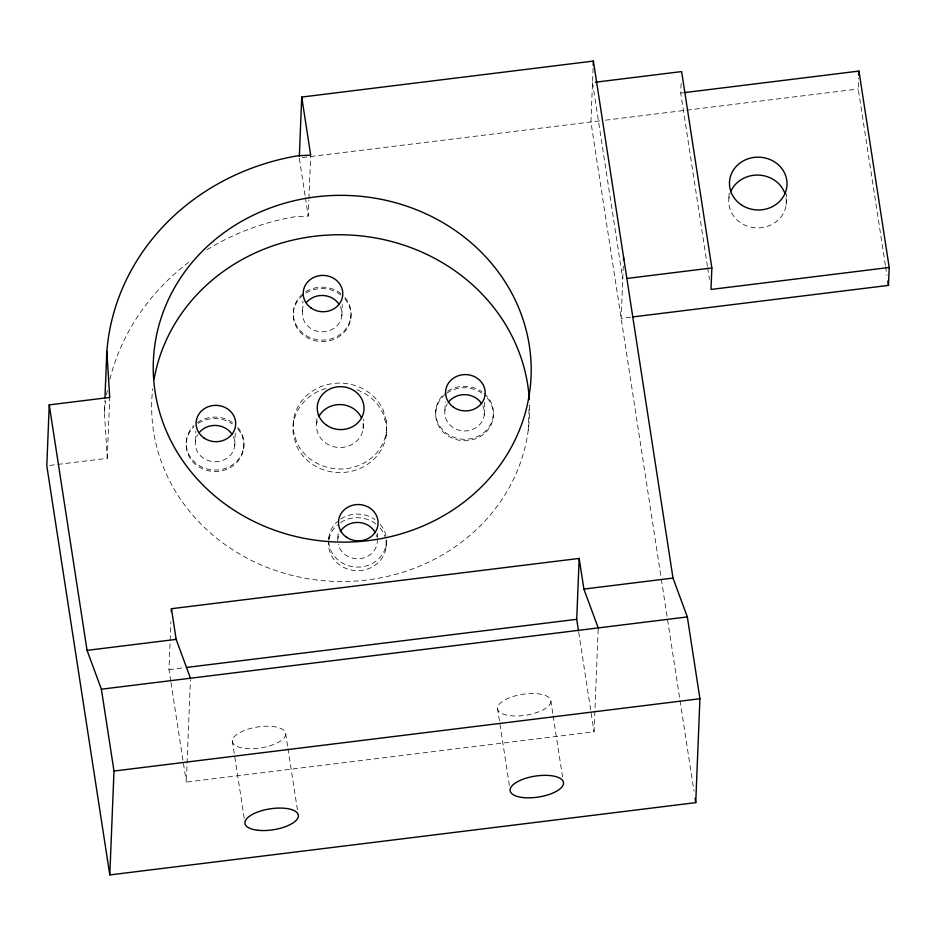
<?xml version="1.0" encoding="UTF-8"?>
<svg xmlns="http://www.w3.org/2000/svg" width="936" height="936" viewBox="0 0 936 936"><rect width="100%" height="100%" fill="white"/><g stroke="black" fill="none" stroke-linecap="round" stroke-linejoin="round"><path stroke-width="0.7" stroke-dasharray="4.68 3.51" d="M49.678 465.414L107.277 458.312L104.376 412.32L104.844 400.725M107.277 458.312L109.734 397.414M170.761 681.151L168.983 669.614L170.914 621.773M186.369 441.628L186.416 440.201M195.437 441.265L195.835 431.239M598.162 629.355L594.044 731.8L186.311 782.098L190.429 679.665M234.737 445.91L235.252 433.017M243.688 448.402L243.746 446.975M293.471 311.676L293.518 310.249M293.413 423.481L293.553 419.901M302.539 311.314L302.936 301.275M206.985 249.76A236.047 216.52 2.3 0 1 295.483 216.649L308.225 216.052L308.868 200.105M308.927 198.654L310.623 156.604M316.684 423.306L317.023 415.034M328.793 539.604L328.899 537.217M341.839 315.959L342.295 304.493M337.908 538.282L338.13 532.771M350.789 318.451L350.848 317.023M363.145 428.793L363.531 419.152M377.372 538.797L377.208 542.927A19.796 18.158 2.3 0 1 358.394 558.757A19.796 18.158 2.3 0 1 338.177 544.19M377.43 537.416L377.594 533.286M386.123 435.778L386.275 432.186M386.077 547.583L386.217 544.003M435.848 410.845L435.907 409.418M444.916 410.483L445.267 401.883M484.228 415.128L484.743 402.234M493.178 417.631L493.237 416.192M528.22 430.314L529.226 405.499M593.096 68.234L590.932 121.972L661.12 577.793M623.271 266.07L621.176 318.369L631.285 317.117M707.44 266.351L680.753 93.062L681.151 83.035M728.933 198.104L729.156 192.594M786.111 204.855L786.556 193.834M885.362 265.169L858.242 88.99L858.675 77.969M680.753 93.062L683.654 92.711M599.602 120.896L299.286 157.95L305.171 196.209M605.381 120.194L858.242 88.99M168.983 669.614L184.942 667.649M885.585 266.608L886.918 275.278M707.663 267.801L709.441 279.349M592.511 82.567L622.756 278.963M661.342 579.232L693.974 791.107M578.717 632.291L594.044 731.8M550.93 701.473A27.004 10.588 -8.8 0 1 510.459 715.724A27.004 10.588 -8.8 0 1 511.208 697.109A27.004 10.588 -8.8 0 1 550.93 701.473L552.919 714.39M553.141 715.829L562.653 777.559M497.472 708.072L509.406 785.596M305.393 197.636L308.225 216.052M285.761 734.187A27.004 10.588 -8.8 0 1 245.29 748.437A27.004 10.588 -8.8 0 1 246.039 729.823A27.004 10.588 -8.8 0 1 285.761 734.187L287.75 747.103M287.972 748.543L297.484 810.272M232.303 740.785L244.237 818.31M170.984 682.59L186.311 782.098M344.869 298.888A28.876 26.489 2.3 0 1 327.167 341.184A28.876 26.489 2.3 0 1 294.664 306.727A28.876 26.489 2.3 0 1 342.88 296.782M344.928 297.449A28.876 26.489 2.3 0 1 327.226 339.756A28.876 26.489 2.3 0 1 294.723 305.288A28.876 26.489 2.3 0 1 342.939 295.355M104.376 412.32A236.047 216.52 2.3 0 1 105.639 400.819M106.517 395.062A236.047 216.52 2.3 0 1 107.581 389.306M109.84 379.302A236.047 216.52 2.3 0 1 191.236 260.395M487.246 398.057A28.876 26.489 2.3 0 1 482.707 434.924A28.876 26.489 2.3 0 1 442.412 431.145A28.876 26.489 2.3 0 1 445.559 394.138M446.718 393.26A28.876 26.489 2.3 0 1 485.269 395.951M484.24 393.541A28.876 26.489 2.3 0 1 485 431.648A28.876 26.489 2.3 0 1 443.465 430.747A28.876 26.489 2.3 0 1 445.618 392.699M447.782 391.154A28.876 26.489 2.3 0 1 481.923 391.751M482.789 405.815A19.796 18.158 2.3 0 1 463.46 430.934A19.796 18.158 2.3 0 1 447.326 403.767M363.086 423.189A23.4 21.47 2.3 0 1 337.077 447.338A23.4 21.47 2.3 0 1 318.217 417.889M529.565 405.475A189.002 173.359 2.3 0 1 332.865 581.326A189.002 173.359 2.3 0 1 152.685 388.838M325.95 388.522A46.8 42.927 2.3 0 0 293.342 434.69L296.431 445.548A46.8 42.927 2.3 0 0 351.62 471.241A46.8 42.927 2.3 0 0 386.194 424.57L383.105 413.7A46.8 42.927 2.3 0 0 355.399 389.259M340.4 306.634A19.796 18.158 2.3 0 1 322.37 331.8A19.796 18.158 2.3 0 1 303.826 306.727M337.756 540.657A19.796 18.158 2.3 0 1 339.195 533.707M376.237 534.725A19.796 18.158 2.3 0 1 376.939 537.018M233.298 436.585A19.796 18.158 2.3 0 1 213.981 461.717A19.796 18.158 2.3 0 1 197.847 434.55M237.767 428.84A28.876 26.489 2.3 0 1 233.988 465.122A28.876 26.489 2.3 0 1 194.279 463.308A28.876 26.489 2.3 0 1 193.892 426.839M198.233 423.365A28.876 26.489 2.3 0 1 232.385 423.961M237.826 427.401A28.876 26.489 2.3 0 1 234.047 463.683A28.876 26.489 2.3 0 1 194.337 461.869A28.876 26.489 2.3 0 1 193.951 425.4M197.285 422.616A28.876 26.489 2.3 0 1 232.444 422.522M386.006 540.669A28.876 26.489 2.3 0 1 357.692 570.679A28.876 26.489 2.3 0 1 328.747 540.797M328.969 539.44A28.876 26.489 2.3 0 1 337.334 525.014M340.622 522.534A28.876 26.489 2.3 0 1 378.167 525.903M380.145 528.009A28.876 26.489 2.3 0 1 385.421 537.943M386.416 539.838A28.876 26.489 2.3 0 1 346.765 565.11A28.876 26.489 2.3 0 1 337.486 521.434M340.762 518.953A28.876 26.489 2.3 0 1 374.915 519.55M380.297 524.429A28.876 26.489 2.3 0 1 386.147 537.077M786.041 197.964A28.805 26.419 2.3 0 1 754.79 227.764A28.805 26.419 2.3 0 1 730.291 192.722M386.346 420.989L383.245 410.12A46.8 42.927 2.3 0 0 328.068 384.439A46.8 42.927 2.3 0 0 293.483 431.11L296.583 441.967A46.8 42.927 2.3 0 0 351.76 467.661A46.8 42.927 2.3 0 0 386.346 420.989"/><path stroke-width="1.4" d="M301.731 97.063L310.682 155.154L297.94 155.75A236.047 216.52 2.3 0 0 106.833 351.421L109.734 397.414L49.245 404.878L46.8 465.777L109.804 874.926L695.74 802.632L699.929 698.747L687.328 616.918L672.996 578.074L593.377 61.074L301.731 97.063L299.344 156.499M104.961 397.823L106.833 351.421M109.804 874.926L113.993 771.042L101.38 689.212L87.06 650.368L49.245 404.878M171.323 611.617L171.44 608.716L579.173 558.418L583.889 589.072L598.221 627.916M593.202 65.38L593.377 61.074M578.495 630.852L576.716 619.304L579.173 558.418M623.505 260.337L623.622 257.47M595.39 82.216L681.619 71.581L711.863 267.965L710.997 289.458L889.2 267.474L858.955 71.078L685.093 92.535M858.792 75.219L858.955 71.078M632.736 316.941L888.475 285.386L889.2 267.474M627.073 278.425L711.863 267.965M87.06 650.368L176.155 639.37L190.488 678.226M583.889 589.072L672.996 578.074M186.393 667.462L576.716 619.304M101.38 689.212L687.328 616.918M113.993 771.042L699.929 698.747M887.808 281.057L888.475 285.386M695.085 798.314L695.74 802.632M171.44 608.716L176.155 639.37M154.124 378.986A189.002 173.359 2.3 0 1 350.614 235.065A189.002 173.359 2.3 0 1 529.308 399.59M318.825 416.614A23.4 21.47 2.3 0 1 340.447 404.586A23.4 21.47 2.3 0 1 361.448 417.784M306.365 302.609A19.796 18.158 2.3 0 1 339.23 304.516M448.753 401.79A19.796 18.158 2.3 0 1 481.619 403.685M340.318 531.566A19.796 18.158 2.3 0 1 358.02 522.452A19.796 18.158 2.3 0 1 375.231 532.537M199.263 432.572A19.796 18.158 2.3 0 1 232.128 434.468M730.817 191.435A28.805 26.419 2.3 0 1 758.757 175.09A28.805 26.419 2.3 0 1 785.058 193.904M453.48 407.183A19.796 18.158 2.3 0 0 485.035 395.074A19.796 18.158 2.3 0 0 457.622 375.98A19.796 18.158 2.3 0 0 453.48 407.183M326.57 425.201A23.4 21.47 2.3 0 0 363.858 410.881A23.4 21.47 2.3 0 0 331.473 388.323A23.4 21.47 2.3 0 0 326.57 425.201M228.618 506.563A189.002 173.359 2.3 0 0 529.811 390.909A189.002 173.359 2.3 0 0 268.234 208.716A189.002 173.359 2.3 0 0 228.618 506.563M257.891 830.267A27.004 10.588 -8.8 0 0 298.362 816.016A27.004 10.588 -8.8 0 0 258.64 811.664A27.004 10.588 -8.8 0 0 257.891 830.267M523.06 797.554A27.004 10.588 -8.8 0 0 563.53 783.303A27.004 10.588 -8.8 0 0 523.809 778.939A27.004 10.588 -8.8 0 0 523.06 797.554M311.091 308.014A19.796 18.158 2.3 0 0 342.646 295.893A19.796 18.158 2.3 0 0 315.245 276.81A19.796 18.158 2.3 0 0 311.091 308.014M346.378 537.135A19.796 18.158 2.3 0 0 377.933 525.026A19.796 18.158 2.3 0 0 350.52 505.931A19.796 18.158 2.3 0 0 346.378 537.135M203.989 437.966A19.796 18.158 2.3 0 0 235.544 425.845A19.796 18.158 2.3 0 0 208.143 406.762A19.796 18.158 2.3 0 0 203.989 437.966M740.938 204.574A28.805 26.419 2.3 0 0 786.825 186.943A28.805 26.419 2.3 0 0 746.975 159.19A28.805 26.419 2.3 0 0 740.938 204.574"/></g></svg>
